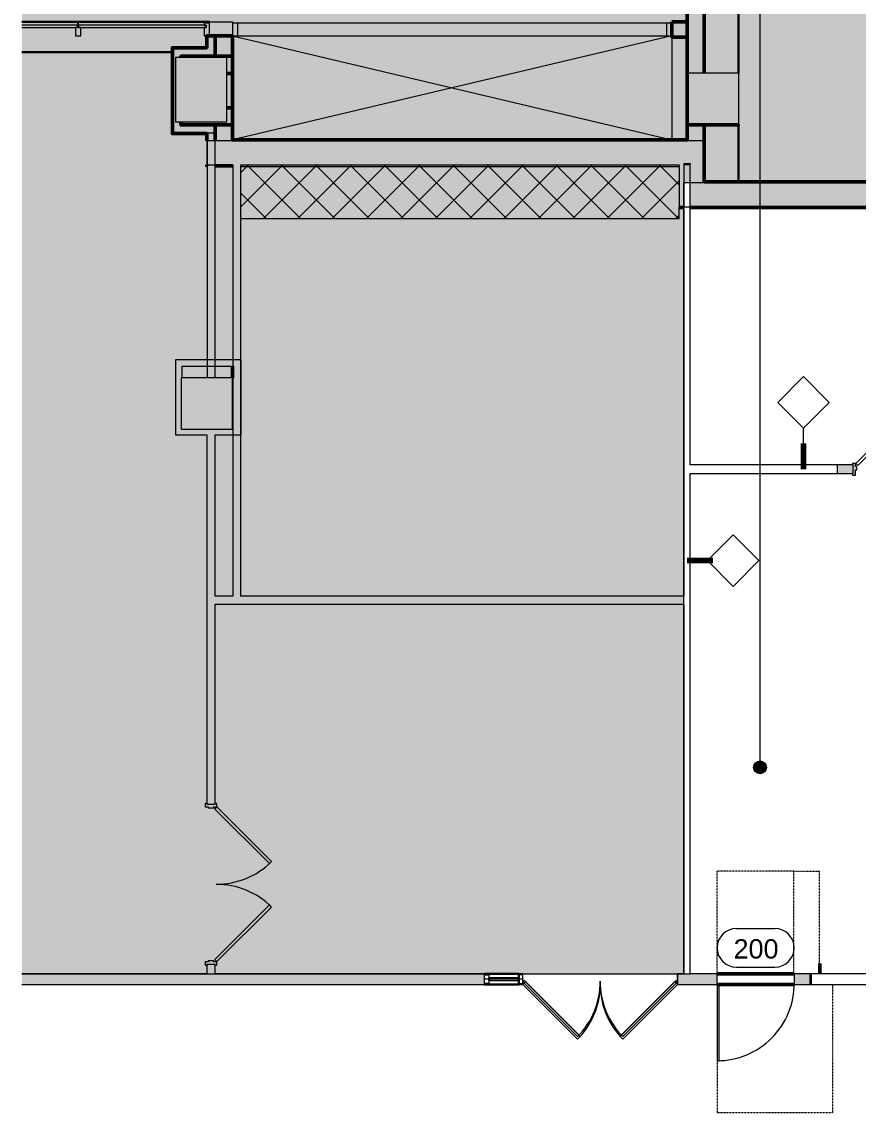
# Model space of a CAD drawing. Header units: inches. Extents: x 842 to 2283, y -57 to 1824.
# Drawn here: x 842 to 1232, y 973 to 1485 of the extents above; entities that cross this region are included whole.
import ezdxf

# ---------------------------------------------------------------- set-up
doc = ezdxf.new("R2010")
doc.units = ezdxf.units.IN
doc.header["$MEASUREMENT"] = 0
doc.linetypes.add('Dash 1_32_', pattern=[0.0625, 0.03125, -0.03125])
for name, color, linetype, lineweight in [('A-AREA-IDEN', 2, 'Continuous', 9), ('A-DETL-GENF', 92, 'Continuous', 9), ('A-DETL-THIN', 151, 'Continuous', 9), ('A-DOOR', 31, 'Continuous', 13), ('A-DOOR-IDEN', 31, 'Continuous', 9), ('A-GENM', 13, 'Dash 1_32_', 9), ('A-GLAZ', 151, 'Continuous', 13), ('A-WALL', 113, 'Continuous', 9), ('A-WALL-IDEN', 211, 'Continuous', 9), ('A-WALL-PATT', 111, 'Continuous', 13), ('I-WALL', 2, 'Continuous', 13), ('Orbis - Background_dwg', 8, 'Continuous', 9), ('Orbis_AR$0$A-Door-Exst', 7, 'Continuous', 9), ('Orbis_AR$0$A-GLAZ', 7, 'Continuous', 9), ('Orbis_AR$0$A-Wall-Blow', 7, 'Continuous', 9), ('Orbis_AR$0$A-Wall-Exst', 7, 'Continuous', 9), ('Orbis_AR$0$TI_Grid_E957150$0$S-P1-COLS-CONC', 50, 'Continuous', 50), ('Orbis_AR$0$TI_Grid_E957150$0$S-P4-COLS-CONC', 50, 'Continuous', 50), ('Orbis_BB$0$A-Glaz-Assm', 10, 'Continuous', 20), ('Orbis_BB$0$A-Glaz-Assm-Glaz', 10, 'Continuous', 20), ('Orbis_BB$0$A-Wall-Exst', 7, 'Continuous', 9), ('Orbis_BB$0$TI_ARCH-02_E957150$0$A-Glaz-Assm', 10, 'Continuous', 20), ('Orbis_BB$0$TI_ARCH-02_E957150$0$A-Glaz-Assm-Blow', 250, 'Continuous', 13), ('Orbis_BB$0$TI_ARCH-02_E957150$0$A-Wall-Blow', 130, 'Continuous', 30), ('Orbis_BB$0$TI_ARCH-02_E957150$0$A-Wall-Open', 250, 'Continuous', 13), ('Orbis_BB$0$TI_Grid_E957150$0$S-02-COLS-CONC', 50, 'Continuous', 50), ('Orbis_BB$0$TI_Grid_E957150$0$S-02-COLS-CONC-PATT', 10, 'Continuous', 20), ('Orbis_BB$0$TI_Grid_E957150$0$S-04-COLS-CONC', 50, 'Continuous', 50), ('Orbis_BB$0$TI_Grid_E957150$0$S-05-COLS-CONC', 50, 'Continuous', 50), ('Orbis_BB$0$TI_Grid_E957150$0$S-06-COLS-CONC', 50, 'Continuous', 50), ('Orbis_BB$0$TI_Grid_E957150$0$S-07-COLS-CONC', 50, 'Continuous', 50), ('Orbis_BB$0$TI_Grid_E957150$0$S-08-COLS-CONC', 50, 'Continuous', 50), ('Orbis_BB$0$TI_Grid_E957150$0$S-09-COLS-CONC', 50, 'Continuous', 50), ('Orbis_BB$0$TI_Grid_E957150$0$S-11-COLS-CONC', 50, 'Continuous', 50), ('Orbis_BB$0$TI_Grid_E957150$0$S-12-COLS-CONC', 50, 'Continuous', 50), ('Orbis_BB$0$TI_Grid_E957150$0$S-12-COLS-CONC-PATT', 10, 'Continuous', 20), ('Orbis_BB$0$TI_Grid_E957150$0$S-P1-COLS-CONC', 50, 'Continuous', 50), ('Orbis_BB$0$TI_Grid_E957150$0$S-P1-COLS-CONC-PATT', 10, 'Continuous', 20), ('Orbis_BB$0$TI_Grid_E957150$0$S-P4-COLS-CONC', 50, 'Continuous', 50), ('Q-CASE', 31, 'Continuous', 13), ('S-COLS', 52, 'Continuous', 13)]:
    doc.layers.add(name, color=color, linetype=linetype, lineweight=lineweight)
doc.styles.add('Swis721 Lt BT', font='swissl.ttf', dxfattribs={"height": 9})
pattern_1 = [(45, (-991.513, -1418.357), (-8.01223, 8.01223), []), (135, (-991.513, -1418.357), (-8.01223, -8.01223), [])]

# ---------------------------------------------------------------- blocks, each defined once
blk = doc.blocks.new('Concrete-Rectangular-Column - 24 x 24-6914337-Level XX  CONSTRUCTION')
at = {"layer": 'S-COLS', "lineweight": 9}
blk.add_hatch(color=7, dxfattribs=at).paths.add_polyline_path([(-12, -12), (12, -12), (12, 12), (-12, 12)], flags=0)
at = {"layer": 'S-COLS', "color": 8, "lineweight": 20}
for p, q in [((12, 12), (-12, 12)), ((-12, 12), (-12, -12)), ((12, -12), (12, 12)), ((-12, -12), (12, -12))]:
    blk.add_line(p, q, dxfattribs=at)
blk = doc.blocks.new('Concrete-Rectangular-Column - 24 x 30-6914152-Level XX  CONSTRUCTION')
at = {"layer": 'S-COLS', "lineweight": 9}
blk.add_hatch(color=7, dxfattribs=at).paths.add_polyline_path([(12, -15), (12, 15), (-12, 15), (-12, -15)], flags=0)
at = {"layer": 'S-COLS', "color": 8, "lineweight": 20}
for p, q in [((12, 15), (-12, 15)), ((-12, 15), (-12, -15)), ((12, -15), (12, 15)), ((-12, -15), (12, -15))]:
    blk.add_line(p, q, dxfattribs=at)
blk = doc.blocks.new('Door - Single - Solid Door-7323271-Level XX  CONSTRUCTION')
at = {"layer": 'A-DOOR'}
h = blk.add_hatch(color=250, dxfattribs=at)
h.paths.add_polyline_path([(23.62, -2.66), (23.62, -1.91), (23.24, -1.91), (23.24, 2.09), (23.62, 2.09), (23.62, 2.84), (22.12, 2.84), (22.12, 1.34), (21.62, 1.34), (21.62, -0.16), (22.12, -0.16), (22.12, -2.66), (23.24, -2.66)], flags=0)
h.paths.add_polyline_path([(-14.13, -2.66), (-14.13, -0.16), (-13.63, -0.16), (-13.63, 1.34), (-14.13, 1.34), (-14.13, 2.84), (-15.63, 2.84), (-15.63, 2.09), (-15.26, 2.09), (-15.26, -1.91), (-15.63, -1.91), (-15.63, -2.66), (-15.26, -2.66)], flags=0)
at = {"layer": 'A-DOOR', "color": 8, "lineweight": 20}
for p, q in [((-14.01, 2.84), (11.45, 28.29)), ((12.42, 27.32), (-13.03, 1.87)), ((11.45, 28.29), (12.42, 27.32)), ((-15.63, 2.84), (-15.63, 2.09)), ((-14.13, 2.84), (-15.63, 2.84)), ((-14.13, 1.34), (-14.13, 2.84)), ((-13.63, 1.34), (-14.13, 1.34)), ((-13.03, 1.87), (-14.01, 2.84)), ((-13.63, -0.16), (-13.63, 1.34)), ((22.12, 1.34), (21.62, 1.34)), ((21.62, 1.34), (21.62, -0.16)), ((23.62, 2.84), (22.12, 2.84)), ((22.12, 2.84), (22.12, 1.34)), ((23.62, 2.09), (23.62, 2.84)), ((-15.63, -1.91), (-15.63, -2.66)), ((-15.63, -2.66), (-14.13, -2.66)), ((-14.13, -2.66), (-14.13, -0.16)), ((-14.13, -0.16), (-13.63, -0.16)), ((21.62, -0.16), (22.12, -0.16)), ((22.12, -0.16), (22.12, -2.66)), ((22.12, -2.66), (23.62, -2.66)), ((23.62, -2.66), (23.62, -1.91))]:
    blk.add_line(p, q, dxfattribs=at)
at = {"layer": 'A-DOOR', "lineweight": 9}
blk.add_arc((-14.01, 2.84), 36, 359.5, 45, dxfattribs=at)
blk = doc.blocks.new('Door - Glass Single - Full Rail - Long Handle-7198363-Level XX  CONSTRUCTION')
at = {"layer": 'A-DOOR', "lineweight": 20}
for p, q in [((17, 38), (17, 2)), ((18, 38), (17, 38)), ((18, 2.5), (18, 38)), ((17, 2), (18, 2))]:
    blk.add_line(p, q, dxfattribs=at)
at = {"layer": 'A-DOOR', "lineweight": 9}
blk.add_arc((18, 2), 36, 90, 180.5, dxfattribs=at)
at = {"layer": 'A-GENM'}
for p, q in [((-35.81, 62.31), (18, 62.31)), ((-35.81, 2.5), (-35.81, 62.31)), ((18, 2.5), (18, 62.31)), ((17.97, 2.5), (18, 2.5)), ((-29.81, -2.5), (-29.81, -50.31)), ((-17.81, -2.5), (-17.81, -50.31)), ((17.97, -2.5), (18, -2.5)), ((18, -2.5), (18, -50.31)), ((-17.81, -50.31), (-29.81, -50.31)), ((-17.81, -50.31), (18, -50.31))]:
    blk.add_line(p, q, dxfattribs=at)
blk = doc.blocks.new('Door - Double - Solid-7323304-Level XX  CONSTRUCTION')
at = {"layer": 'A-DOOR'}
h = blk.add_hatch(color=250, dxfattribs=at)
h.paths.add_polyline_path([(35.68, 2.84), (34.18, 2.84), (34.18, 1.34), (33.68, 1.34), (33.68, -1.16), (34.18, -1.16), (34.18, -2.66), (35.68, -2.66), (35.68, -1.91), (35.31, -1.91), (35.31, 2.09), (35.68, 2.09)], flags=0)
h.paths.add_polyline_path([(-37.69, 1.01), (-37.69, 1.34), (-38.19, 1.34), (-38.19, 2.84), (-39.69, 2.84), (-39.69, 2.09), (-39.32, 2.09), (-39.32, -1.91), (-39.69, -1.91), (-39.69, -2.66), (-38.19, -2.66), (-38.19, -1.16), (-37.69, -1.16)], flags=0)
at = {"layer": 'A-DOOR', "color": 8, "lineweight": 20}
for p, q in [((-38.06, 2.84), (-12.61, 28.29)), ((-11.64, 27.32), (-37.09, 1.87)), ((-12.61, 28.29), (-11.64, 27.32)), ((8.6, 28.29), (7.63, 27.32)), ((7.63, 27.32), (33.08, 1.87)), ((34.05, 2.84), (8.6, 28.29)), ((-39.69, 2.84), (-39.69, 2.09)), ((-38.19, 2.84), (-39.69, 2.84)), ((-38.19, 1.34), (-38.19, 2.84)), ((-37.69, 1.34), (-38.19, 1.34)), ((-37.09, 1.87), (-38.06, 2.84)), ((-37.69, -1.16), (-37.69, 1.34)), ((33.08, 1.87), (34.05, 2.84)), ((34.18, 1.34), (33.68, 1.34)), ((33.68, 1.34), (33.68, -1.16)), ((35.68, 2.84), (34.18, 2.84)), ((34.18, 2.84), (34.18, 1.34)), ((35.68, 2.09), (35.68, 2.84)), ((-39.69, -1.91), (-39.69, -2.66)), ((-39.69, -2.66), (-38.19, -2.66)), ((-38.19, -2.66), (-38.19, -1.16)), ((-38.19, -1.16), (-37.69, -1.16)), ((33.68, -1.16), (34.18, -1.16)), ((34.18, -1.16), (34.18, -2.66)), ((34.18, -2.66), (35.68, -2.66)), ((35.68, -2.66), (35.68, -1.91))]:
    blk.add_line(p, q, dxfattribs=at)
at = {"layer": 'A-DOOR', "lineweight": 9}
for centre, start, end in [((-38.06, 2.84), 359.5, 45), ((34.05, 2.84), 135, 180.5)]:
    blk.add_arc(centre, 36, start, end, dxfattribs=at)
blk = doc.blocks.new('Frameless opening with glazing - 18_ x 96_-6922985-Level XX  CONSTRUCTION')
at = {"layer": 'A-GLAZ', "color": 8, "lineweight": 20}
blk.add_line((-10.5, 0.125), (7.5, 0.125), dxfattribs=at)
blk = doc.blocks.new('Door - Glass Double - Patch - Long Pull-7323234-Level XX  CONSTRUCTION')
at = {"layer": 'A-DOOR', "color": 8, "lineweight": 20}
for p, q in [((-36, 1.26), (-10.54, 26.72)), ((-9.84, 26.01), (-35.29, 0.56)), ((-10.54, 26.72), (-9.84, 26.01)), ((10.54, 26.72), (9.84, 26.01)), ((9.84, 26.01), (35.29, 0.56)), ((36, 1.26), (10.54, 26.72)), ((-35.29, 0.56), (-36, 1.26)), ((35.29, 0.56), (36, 1.26))]:
    blk.add_line(p, q, dxfattribs=at)
at = {"layer": 'A-DOOR', "lineweight": 9}
for centre, start, end in [((-36, 1.26), 359.5, 45), ((36, 1.26), 135, 180.5)]:
    blk.add_arc(centre, 36, start, end, dxfattribs=at)
blk = doc.blocks.new('C-Counter Top - ADJ HEIGHT-7316232-Level XX  CONSTRUCTION')
at = {"layer": 'Q-CASE', "lineweight": 9}
h = blk.add_hatch(dxfattribs=at)
h.set_pattern_fill('FP2_6', color=256, style=0, pattern_type=2)
h.set_pattern_definition(pattern_1)
h.paths.add_polyline_path([(126.89, -0.75), (157.23, -0.75), (157.23, 0), (-47.26, 0), (-47.26, -0.75), (19.85, -0.75)], flags=0)
h = blk.add_hatch(dxfattribs=at)
h.set_pattern_fill('FP2_6', color=256, style=0, pattern_type=2)
h.set_pattern_definition(pattern_1)
h.paths.add_polyline_path([(-47.26, -25), (157.23, -25), (157.23, -0.75), (-47.26, -0.75), (-47.26, -3.48)], flags=0)
for p, q in [((-47.26, -0.75), (157.23, -0.75)), ((157.23, -25), (157.23, -19.51)), ((-47.26, -25), (157.23, -25))]:
    blk.add_line(p, q, dxfattribs=at)
blk = doc.blocks.new('Orbis - Background_dwg__U8-7347688-Level XX  CONSTRUCTION')
at = {"layer": 'Orbis_BB$0$TI_ARCH-02_E957150$0$A-Glaz-Assm', "flags": 128}
for points in [[(0, -3), (2.5, -3), (2.5, 3), (0, 3)], [(202.5, -3), (205, -3), (205, 3), (202.5, 3)]]:
    blk.add_lwpolyline(points, close=True, dxfattribs=at)
at = {"layer": 'Orbis_BB$0$TI_ARCH-02_E957150$0$A-Glaz-Assm-Blow'}
for p, q in [((202.5, 3), (2.5, 3)), ((2.5, -3), (202.5, -3))]:
    blk.add_line(p, q, dxfattribs=at)
blk = doc.blocks.new('Orbis - Background_dwg__U56-7347736-Level XX  CONSTRUCTION')
at = {"layer": 'Orbis_BB$0$TI_Grid_E957150$0$S-12-COLS-CONC-PATT', "lineweight": 50}
blk.add_hatch(color=50, dxfattribs=at).paths.add_polyline_path([(11648.66, 2264.69), (11648.66, 2274.91), (11624.66, 2274.91), (11624.66, 2274.31), (11646.05, 2274.31), (11646.05, 2265.29)], flags=0)
at = {"layer": 'Orbis_BB$0$TI_Grid_E957150$0$S-12-COLS-CONC', "flags": 128}
for points in [[(11648.66, 2274.91), (11624.66, 2274.91), (11624.66, 2274.31)], [(11646.05, 2250.91), (11648.66, 2250.91), (11648.66, 2274.91)]]:
    blk.add_lwpolyline(points, dxfattribs=at)
blk = doc.blocks.new('Orbis - Background_dwg_Orbis_BB-7347761-Level XX  CONSTRUCTION')
at = {"layer": 'Orbis_BB$0$A-Wall-Exst'}
h = blk.add_hatch(color=256, dxfattribs=at)
h.paths.add_polyline_path([(12240.66, 2108.54), (12344.66, 2108.54), (12344.66, 2108.91), (12240.66, 2108.91), (12240.66, 2208.41), (12344.66, 2208.41), (12344.66, 2208.79), (12240.04, 2208.79), (12240.04, 2108.54), (12240.29, 2108.54)], flags=0)
h.paths.add_polyline_path([(12029.66, 2215.66), (12224.79, 2215.66), (12224.79, 2216.04), (12344.66, 2216.04), (12344.66, 2216.41), (12008.66, 2216.41), (12008.66, 2215.66), (12024.66, 2215.66)], flags=0)
h.paths.add_polyline_path([(12384.54, 2215.91), (12687.66, 2215.91), (12687.66, 2216.41), (12368.66, 2216.41), (12368.66, 2215.91), (12380.79, 2215.91)], flags=0)
h.paths.add_polyline_path([(11888.82, 2216.04), (11984.66, 2216.04), (11984.66, 2216.41), (11868.66, 2216.41), (11868.66, 2243.04), (11860.83, 2243.04), (11860.83, 2267.04), (11868.66, 2267.04), (11868.66, 2506.91), (11860.66, 2506.91), (11860.66, 2290.92), (11858.66, 2290.92), (11858.66, 2518.92), (11853.66, 2518.92), (11853.66, 2283.92), (11860.66, 2283.92), (11860.66, 2235.92), (11648.66, 2235.92), (11648.66, 2242.91), (11640.66, 2242.91), (11640.66, 2235.54), (11868.29, 2235.54), (11868.29, 2216.04), (11874.1, 2216.04)], flags=0)
h.paths.add_polyline_path([(12565.45, 2522.91), (12663.66, 2522.91), (12663.66, 2530.91), (12380.66, 2530.91), (12380.66, 2522.91), (12548.66, 2522.91)], flags=0)
h.paths.add_polyline_path([(12227.13, 2522.91), (12332.66, 2522.91), (12332.66, 2530.91), (12020.66, 2530.91), (12020.66, 2522.91), (12188.66, 2522.91)], flags=0)
h = blk.add_hatch(color=256, dxfattribs=at)
h.paths.add_polyline_path([(12825.64, 1719.65), (12825.73, 1719.67), (12823.48, 1735.4), (12825.43, 1721.14)], flags=0)
h.paths.add_polyline_path([(12822.75, 1740.71), (12822.78, 1740.71), (12822.75, 1740.75)], flags=0)
h.paths.add_polyline_path([(12801.21, 1897.99), (12801.3, 1898), (12797.38, 1925.91), (12800.49, 1903.21)], flags=0)
h.paths.add_polyline_path([(12787.64, 2077.81), (12787.68, 2077.81), (12768.69, 2216.41), (12711.66, 2216.41), (12711.66, 2215.91), (12768.73, 2215.91), (12787.64, 2077.81)], flags=0)
h.paths.add_polyline_path([(12228.66, 2096.91), (12372.66, 2096.91), (12372.66, 2097.29), (12228.66, 2097.29)], flags=0)
h.paths.add_polyline_path([(12368.66, 2102.54), (12372.66, 2102.54), (12372.66, 2128.91), (12368.66, 2128.91), (12368.66, 2127.21), (12371.6, 2127.21), (12371.6, 2103.21), (12368.66, 2103.21)], flags=0)
h.paths.add_polyline_path([(12352.66, 2130.91), (12352.79, 2130.91), (12352.79, 2191.85), (12352.66, 2191.85), (12352.66, 2169.47)], flags=0)
h.paths.add_polyline_path([(12356.66, 2130.91), (12356.66, 2188.41), (12356.54, 2188.41), (12356.54, 2130.91)], flags=0)
h.paths.add_polyline_path([(12384.54, 2188.41), (12384.66, 2188.41), (12384.66, 2204.41), (12659.66, 2204.41), (12659.66, 2189.41), (12715.66, 2189.41), (12715.66, 2204.66), (12715.54, 2204.66), (12715.49, 2189.54), (12659.79, 2189.54), (12659.79, 2204.66), (12384.54, 2204.66), (12384.54, 2188.41), (12380.79, 2188.41)], flags=0)
h.paths.add_polyline_path([(12001.66, 2189.41), (12024.66, 2189.41), (12024.66, 2189.54), (12020.79, 2189.54), (12020.79, 2189.41), (12001.66, 2189.41)], flags=0)
h.paths.add_polyline_path([(11984.66, 2189.41), (11997.66, 2189.41), (11997.66, 2189.54), (11968.79, 2189.54), (11968.79, 2204.79), (11862.17, 2204.79), (11862.17, 2204.41), (11968.66, 2204.41), (11968.66, 2189.41), (11973.4, 2189.41)], flags=0)
h.paths.add_polyline_path([(12372.83, 2192.16), (12380.79, 2192.16), (12380.79, 2204.66), (12380.66, 2204.66), (12380.66, 2192.41), (12368.66, 2192.41), (12368.66, 2192.16)], flags=0)
h.paths.add_polyline_path([(12663.54, 2193.29), (12687.66, 2193.29), (12687.66, 2193.41), (12663.66, 2193.41), (12663.66, 2204.66), (12663.54, 2204.66), (12663.54, 2193.29)], flags=0)
h.paths.add_polyline_path([(12711.66, 2193.29), (12711.79, 2193.29), (12711.79, 2204.66), (12711.66, 2204.66), (12711.66, 2193.41)], flags=0)
h.paths.add_polyline_path([(11974.14, 2193.29), (11984.66, 2193.29), (11984.66, 2193.41), (11972.66, 2193.41), (11972.66, 2204.79), (11972.54, 2204.79), (11972.54, 2193.29), (11973.4, 2193.29)], flags=0)
h.paths.add_polyline_path([(11859.17, 2204.41), (11859.17, 2204.79), (11857.04, 2204.79), (11857.04, 2204.41)], flags=0)
h.paths.add_polyline_path([(11645.35, 2223.92), (11648.79, 2223.92), (11648.79, 2224.29), (11640.58, 2224.29), (11640.58, 2223.92), (11640.66, 2223.92)], flags=0)
h.paths.add_polyline_path([(11636.66, 2223.92), (11636.83, 2223.92), (11636.83, 2224.29), (11636.66, 2224.29)], flags=0)
h.paths.add_polyline_path([(11636.83, 2235.54), (11636.84, 2239.09), (11640.58, 2239.09), (11640.58, 2235.54), (11640.66, 2235.54), (11640.66, 2242.91), (11624.66, 2242.91), (11624.66, 2244.31), (11622.05, 2244.31), (11622.05, 2274.31), (11624.66, 2274.31), (11624.66, 2274.91), (11640.66, 2274.91), (11640.66, 2284.42), (11636.66, 2284.42), (11636.66, 2278.91), (11620.66, 2278.91), (11620.66, 2238.91), (11636.66, 2238.91), (11636.66, 2235.54)], flags=0)
blk.add_hatch(color=256, dxfattribs=at).paths.add_polyline_path([(11640.66, 2274.91), (11648.66, 2274.91), (11648.66, 2284.42), (11640.66, 2284.42), (11640.66, 2278.91)], flags=0)
at = {"layer": 'Orbis_BB$0$TI_Grid_E957150$0$S-02-COLS-CONC-PATT', "lineweight": 9}
blk.add_hatch(color=7, dxfattribs=at).paths.add_polyline_path([(11636.66, 2242.91), (11648.66, 2242.91), (11648.66, 2264.69), (11646.05, 2265.29), (11646.05, 2244.31), (11624.66, 2244.31), (11624.66, 2242.91), (11628.72, 2242.91)], flags=0)
at = {"layer": 'Orbis_BB$0$TI_Grid_E957150$0$S-P1-COLS-CONC-PATT', "lineweight": 9}
blk.add_hatch(color=7, dxfattribs=at).paths.add_polyline_path([(11874.25, 2242.91), (11884.66, 2242.91), (11884.66, 2243.04), (11868.66, 2243.04), (11868.66, 2242.91)], flags=0)
h = blk.add_hatch(color=7, dxfattribs=at)
h.paths.add_polyline_path([(11641.65, 2125.09), (11648.66, 2125.09), (11648.66, 2130.41), (11640.58, 2130.41), (11640.58, 2125.09)], flags=0)
h.paths.add_polyline_path([(11625.16, 2125.09), (11636.83, 2125.09), (11636.83, 2130.41), (11625.16, 2130.41)], flags=0)
at = {"layer": 'Orbis_BB$0$A-Glaz-Assm', "flags": 128}
for points in [[(11575.41, 2284.42), (11577.91, 2284.42), (11577.91, 2288.42), (11576.91, 2288.42), (11576.91, 2290.42), (11576.41, 2290.42), (11576.41, 2288.42), (11575.41, 2288.42)], [(11637.91, 2284.42), (11637.91, 2290.42), (11635.41, 2290.42), (11635.41, 2289.42), (11636.41, 2289.42), (11636.41, 2288.42), (11635.41, 2288.42), (11635.41, 2284.42)]]:
    blk.add_lwpolyline(points, close=True, dxfattribs=at)
at = {"layer": 'Orbis_BB$0$A-Glaz-Assm-Glaz', "flags": 128}
blk.add_lwpolyline([(11550.5, 2288.42), (11576.41, 2288.42), (11576.41, 2289.42), (11550.5, 2289.42)], dxfattribs=at)
blk.add_lwpolyline([(11576.91, 2288.42), (11636.41, 2288.42), (11636.41, 2289.42), (11576.91, 2289.42)], close=True, dxfattribs=at)
at = {"layer": 'Orbis_BB$0$A-Wall-Exst', "color": 50, "lineweight": 50}
for p, q in [((11868.66, 2267.04), (11868.66, 2506.91)), ((11636.83, 2223.92), (11636.66, 2223.92)), ((11640.58, 2223.92), (11648.79, 2223.92)), ((11640.66, 2223.92), (11640.58, 2223.92)), ((11648.79, 2223.92), (11648.67, 2223.92)), ((11857.04, 2204.41), (11859.17, 2204.41)), ((11934.66, 2204.41), (11930.66, 2204.41))]:
    blk.add_line(p, q, dxfattribs=at)
at = {"layer": 'Orbis_BB$0$A-Wall-Exst', "color": 50, "lineweight": 50, "flags": 128}
for points in [[(11868.66, 2506.91), (11860.66, 2506.91), (11860.66, 2235.92), (11648.66, 2235.92), (11648.66, 2242.91), (11640.66, 2242.91), (11640.66, 2235.54)], [(11624.66, 2274.31), (11624.66, 2274.91), (11640.66, 2274.91), (11640.66, 2284.42), (11636.66, 2284.42), (11636.66, 2278.91), (11620.66, 2278.91), (11620.66, 2238.91), (11636.66, 2238.91), (11636.66, 2235.54)], [(11640.66, 2235.54), (11640.66, 2242.91), (11624.66, 2242.91), (11624.66, 2244.31)], [(11984.66, 2216.41), (11868.66, 2216.41), (11868.66, 2227.92), (11868.66, 2243.04)], [(11636.66, 2224.29), (11636.66, 2223.92), (11636.83, 2223.92)], [(11862.17, 2204.41), (11968.66, 2204.41), (11968.66, 2189.41), (11984.66, 2189.41), (11997.66, 2189.41)]]:
    blk.add_lwpolyline(points, dxfattribs=at)
for points in [[(11853.66, 2290.92), (11853.66, 2283.92), (11860.66, 2283.92), (11860.66, 2290.92)], [(11648.66, 2284.42), (11640.66, 2284.42), (11640.66, 2274.91), (11648.66, 2274.91)]]:
    blk.add_lwpolyline(points, close=True, dxfattribs=at)
at = {"layer": 'Orbis_BB$0$TI_ARCH-02_E957150$0$A-Glaz-Assm', "flags": 128}
blk.add_lwpolyline([(11637.91, 2290.42), (11637.91, 2290.92), (11648.66, 2290.92), (11648.66, 2290.42)], dxfattribs=at)
at = {"layer": 'Orbis_BB$0$TI_ARCH-02_E957150$0$A-Wall-Blow'}
for p, q in [((11884.66, 2506.91), (11884.66, 2267.04)), ((11550.5, 2290.92), (11637.91, 2290.92)), ((11550.5, 2276.92), (11620.66, 2276.92)), ((11884.66, 2243.04), (11884.66, 2216.41))]:
    blk.add_line(p, q, dxfattribs=at)
at = {"layer": 'Orbis_BB$0$TI_ARCH-02_E957150$0$A-Wall-Open'}
blk.add_line((11853.66, 2284.42), (11648.66, 2235.92), dxfattribs=at)
at = {"layer": 'Orbis_BB$0$TI_ARCH-02_E957150$0$A-Wall-Open', "flags": 128}
blk.add_lwpolyline([(11648.66, 2284.42), (11853.66, 2284.42), (11853.66, 2235.92), (11648.66, 2235.92), (11648.66, 2284.42), (11853.66, 2235.92)], dxfattribs=at)
at = {"layer": 'Orbis_BB$0$TI_Grid_E957150$0$S-02-COLS-CONC', "flags": 128}
for points in [[(11648.66, 2274.91), (11648.66, 2242.91), (11624.66, 2242.91), (11624.66, 2244.31)], [(11624.66, 2274.31), (11624.66, 2274.91), (11648.66, 2274.91)]]:
    blk.add_lwpolyline(points, dxfattribs=at)
at = {"layer": 'Orbis_BB$0$TI_Grid_E957150$0$S-04-COLS-CONC', "flags": 128}
blk.add_lwpolyline([(11624.66, 2274.31), (11624.66, 2274.91), (11648.66, 2274.91), (11648.66, 2250.91), (11646.05, 2250.91)], dxfattribs=at)
at = {"layer": 'Orbis_BB$0$TI_Grid_E957150$0$S-05-COLS-CONC', "flags": 128}
blk.add_lwpolyline([(11624.66, 2274.31), (11624.66, 2274.91), (11648.66, 2274.91), (11648.66, 2250.91), (11646.05, 2250.91)], dxfattribs=at)
at = {"layer": 'Orbis_BB$0$TI_Grid_E957150$0$S-06-COLS-CONC', "flags": 128}
blk.add_lwpolyline([(11624.66, 2274.31), (11624.66, 2274.91), (11648.66, 2274.91), (11648.66, 2250.91), (11646.05, 2250.91)], dxfattribs=at)
at = {"layer": 'Orbis_BB$0$TI_Grid_E957150$0$S-07-COLS-CONC', "flags": 128}
blk.add_lwpolyline([(11624.66, 2274.31), (11624.66, 2274.91), (11648.66, 2274.91), (11648.66, 2250.91), (11646.05, 2250.91)], dxfattribs=at)
at = {"layer": 'Orbis_BB$0$TI_Grid_E957150$0$S-08-COLS-CONC', "flags": 128}
blk.add_lwpolyline([(11624.66, 2274.31), (11624.66, 2274.91), (11648.66, 2274.91), (11648.66, 2250.91), (11646.05, 2250.91)], dxfattribs=at)
at = {"layer": 'Orbis_BB$0$TI_Grid_E957150$0$S-09-COLS-CONC', "flags": 128}
blk.add_lwpolyline([(11624.66, 2274.31), (11624.66, 2274.91), (11648.66, 2274.91), (11648.66, 2250.91), (11646.05, 2250.91)], dxfattribs=at)
at = {"layer": 'Orbis_BB$0$TI_Grid_E957150$0$S-11-COLS-CONC', "flags": 128}
for points in [[(11648.66, 2274.91), (11624.66, 2274.91), (11624.66, 2274.31)], [(11646.05, 2250.91), (11648.66, 2250.91), (11648.66, 2274.91)]]:
    blk.add_lwpolyline(points, dxfattribs=at)
at = {"layer": 'Orbis_BB$0$TI_Grid_E957150$0$S-P1-COLS-CONC'}
for p, q in [((11648.66, 2266.91), (11646.05, 2266.91)), ((11648.66, 2130.41), (11648.66, 2125.09))]:
    blk.add_line(p, q, dxfattribs=at)
at = {"layer": 'Orbis_BB$0$TI_Grid_E957150$0$S-P1-COLS-CONC', "flags": 128}
for points in [[(11624.66, 2244.31), (11624.66, 2242.91), (11648.66, 2242.91), (11648.66, 2266.91)], [(11860.83, 2266.91), (11860.66, 2266.91), (11860.66, 2242.91), (11884.66, 2242.91), (11884.66, 2243.04)]]:
    blk.add_lwpolyline(points, dxfattribs=at)
at = {"layer": 'Orbis_BB$0$TI_Grid_E957150$0$S-P4-COLS-CONC'}
for p, q in [((11884.66, 2243.04), (11884.66, 2242.91)), ((11648.66, 2125.09), (11648.66, 2130.41))]:
    blk.add_line(p, q, dxfattribs=at)
at = {"layer": 'Orbis_BB$0$TI_Grid_E957150$0$S-P4-COLS-CONC', "flags": 128}
for points in [[(11646.05, 2266.91), (11648.66, 2266.91), (11648.66, 2242.91)], [(11884.66, 2242.91), (11860.66, 2242.91), (11860.66, 2266.91), (11860.83, 2266.91)], [(11648.66, 2242.91), (11624.66, 2242.91), (11624.66, 2244.31)]]:
    blk.add_lwpolyline(points, dxfattribs=at)
for name, p in [('Orbis - Background_dwg__U8-7347688-Level XX  CONSTRUCTION', (11648.66, 2287.42)), ('Orbis - Background_dwg__U56-7347736-Level XX  CONSTRUCTION', (0, 0))]:
    blk.add_blockref(name, p)
blk = doc.blocks.new('Orbis - Background_dwg-7329766-Level XX  CONSTRUCTION')
at = {"layer": 'Orbis_AR$0$A-Door-Exst', "color": 250, "lineweight": 13, "flags": 128}
for points in [[(1075.88, 1041.22), (1073.88, 1041.22), (1073.88, 1036.22), (1075.88, 1036.22)], [(1075.88, 1036.22), (1077.12, 1037.46), (1102.58, 1012.01), (1101.34, 1010.77)], [(1147.88, 1036.22), (1146.65, 1037.46), (1121.19, 1012.01), (1122.43, 1010.77)]]:
    blk.add_lwpolyline(points, close=True, dxfattribs=at)
at = {"layer": 'Orbis_AR$0$A-Door-Exst', "color": 250, "lineweight": 13}
for centre, start, end in [((1075.88, 1036.22), 315, 360), ((1147.88, 1036.22), 180, 225)]:
    blk.add_arc(centre, 36, start, end, dxfattribs=at)
at = {"layer": 'Orbis_AR$0$A-GLAZ'}
for p, q in [((1147.88, 1036.72), (1147.88, 1040.72)), ((1059.88, 1036.72), (1057.88, 1036.72)), ((1060.38, 1039.47), (1060.38, 1037.97)), ((1073.38, 1038.72), (1060.38, 1038.72)), ((1073.38, 1039.47), (1073.38, 1037.97))]:
    blk.add_line(p, q, dxfattribs=at)
at = {"layer": 'Orbis_AR$0$A-GLAZ', "flags": 128}
blk.add_lwpolyline([(1057.88, 1040.72), (1059.88, 1040.72), (1059.88, 1036.72)], dxfattribs=at)
for points in [[(1073.88, 1036.72), (1075.88, 1036.72), (1075.88, 1040.72), (1073.88, 1040.72)], [(1073.88, 1039.47), (1073.88, 1037.97), (1059.88, 1037.97), (1059.88, 1039.47)]]:
    blk.add_lwpolyline(points, close=True, dxfattribs=at)
at = {"layer": 'Orbis_AR$0$A-Wall-Blow', "color": 130, "lineweight": 30, "flags": 128}
blk.add_lwpolyline([(1057.88, 1036.22), (1073.88, 1036.22), (1073.88, 1041.22), (1057.88, 1041.22)], dxfattribs=at)
at = {"layer": 'Orbis_AR$0$A-Wall-Exst', "color": 50, "lineweight": 50}
for p, q in [((928.54, 1417.98), (928.37, 1417.98)), ((932.37, 1417.98), (932.29, 1417.98)), ((940.5, 1417.98), (940.38, 1417.98)), ((1226.37, 1398.47), (1222.37, 1398.47)), ((1214.37, 1041.22), (1214.37, 1046.1)), ((1166.38, 1041.22), (1202.38, 1041.22)), ((1202.38, 1036.22), (1166.38, 1036.22))]:
    blk.add_line(p, q, dxfattribs=at)
at = {"layer": 'Orbis_AR$0$TI_Grid_E957150$0$S-P1-COLS-CONC'}
blk.add_line((940.37, 1324.47), (940.37, 1319.16), dxfattribs=at)
at = {"layer": 'Orbis_AR$0$TI_Grid_E957150$0$S-P4-COLS-CONC'}
blk.add_line((940.37, 1319.16), (940.37, 1324.47), dxfattribs=at)
blk.add_blockref('Orbis - Background_dwg_Orbis_BB-7347761-Level XX  CONSTRUCTION', (-10708.29, -805.94))
blk = doc.blocks.new('Door Tag - Door Tag-41184-Level XX  CONSTRUCTION')
at = {"layer": 'A-DOOR-IDEN'}
for p, q in [((-0.09375, 0.09375), (0.09375, 0.09375)), ((-0.09375, -0.09375), (0.09375, -0.09375))]:
    blk.add_line(p, q, dxfattribs=at)
for centre, start, end in [((-0.09375, 0), 90, 270), ((0.09375, 0), 270, 90)]:
    blk.add_arc(centre, 0.09375, start, end, dxfattribs=at)
blk = doc.blocks.new('Wall Tag - 1_4_-62626-Level XX  CONSTRUCTION')
at = {"layer": 'A-WALL-IDEN'}
for p, q in [((-0.125, 0), (0, 0.125)), ((0, 0.125), (0.125, 0)), ((-0.125, 0), (0, -0.125)), ((0, -0.125), (0.125, 0))]:
    blk.add_line(p, q, dxfattribs=at)

msp = doc.modelspace()

# ---------------------------------------------------------------- hatches: boundary and pattern name
at = {"layer": 'A-AREA-IDEN'}
h = msp.add_hatch(color=256, dxfattribs=at)
edge = h.paths.add_edge_path(flags=0)
edge.add_arc((1186.44, 1137.5), 3, 0, 360)
at = {"layer": 'A-DETL-GENF'}
h = msp.add_hatch(color=9, dxfattribs=at)
h.paths.add_polyline_path([(1688, -9.77), (2180.09, -9.77), (2180.09, 282.04), (2178.37, 282.04), (2178.37, 269.98), (2160.37, 269.98), (2160.37, 281.98), (2145.5, 281.98), (2145.5, 222.1), (2148.37, 222.1), (2148.37, 48.98), (1645.98, 48.98), (1645.98, 56.98), (1645.87, 56.98), (1645.87, 67.98), (1645.98, 67.98), (1645.98, 68.19), (1645.71, 68.23), (1643.24, 68.89), (1642.84, 69.08), (1642.63, 69.12), (1642.36, 69.3), (1640.87, 69.99), (1639.47, 70.98), (1636.37, 70.98), (1636.37, 74.07), (1635.38, 75.48), (1634.68, 76.98), (1634.51, 77.24), (1634.47, 77.43), (1634.27, 77.85), (1633.6, 80.38), (1633.38, 83.07), (1633.6, 85.59), (1634.27, 88.11), (1635.38, 90.48), (1636.37, 91.9), (1636.37, 94.98), (1639.44, 94.98), (1640.87, 95.97), (1643.24, 97.08), (1645.98, 97.86), (1645.98, 97.98), (1645.87, 97.98), (1645.87, 207.29), (1645.98, 207.29), (1645.98, 208.97), (1636.37, 208.97), (1636.37, 239.19), (1645.87, 239.19), (1645.87, 593.98), (1179.62, 593.98), (1179.62, 528.98), (842.21, 528.98), (842.21, -9.77), (1603.42, -9.77)], flags=0)
h.paths.add_polyline_path([(1439.37, 58.98), (1435.75, 59.1), (1357.37, 59.1), (1357.37, 54.98), (1402.37, 54.98), (1402.37, 58.98), (1435.75, 58.98)], flags=0)
h.paths.add_polyline_path([(1350.37, 47.98), (1350.37, 122.98), (1361, 122.98), (1361, 62.73), (1439.37, 62.73), (1439.37, 51.98), (1409.37, 51.98), (1409.37, 47.98), (1357.37, 47.98)], flags=0)
h.paths.add_polyline_path([(928.37, 67.98), (928.24, 68), (925.84, 68.21), (923.32, 68.89), (922.97, 69.05), (922.63, 69.12), (922.17, 69.42), (920.95, 69.99), (919.55, 70.98), (916.37, 70.98), (916.37, 74.18), (915.46, 75.48), (914.94, 76.59), (914.49, 77.34), (914.35, 77.85), (913.68, 80.38), (913.45, 82.58), (913.39, 83.07), (913.51, 83.68), (913.68, 85.59), (914.51, 88.72), (914.92, 89.32), (915.46, 90.48), (916.37, 91.79), (916.37, 94.98), (919.52, 94.98), (920.95, 95.97), (922.25, 96.58), (922.63, 96.83), (922.91, 96.89), (923.32, 97.08), (925.84, 97.76), (928.54, 97.98), (931.05, 97.76), (933.58, 97.08), (935.95, 95.97), (937.37, 94.98), (940.37, 94.98), (940.37, 92.01), (941.44, 90.48), (942.54, 88.11), (943.22, 85.59), (943.45, 82.98), (943.22, 80.38), (942.54, 77.85), (941.44, 75.48), (940.37, 73.96), (940.37, 70.98), (937.35, 70.98), (935.95, 69.99), (933.58, 68.89), (931.05, 68.21), (928.41, 67.98)], flags=0)
h.paths.add_polyline_path([(1288.37, 67.98), (1288.3, 67.99), (1285.77, 68.21), (1283.24, 68.89), (1282.84, 69.08), (1282.63, 69.12), (1282.36, 69.3), (1280.87, 69.99), (1279.47, 70.98), (1276.37, 70.98), (1276.37, 74.07), (1275.38, 75.48), (1274.68, 76.98), (1274.51, 77.24), (1274.47, 77.43), (1274.27, 77.85), (1273.6, 80.38), (1273.38, 83.07), (1273.6, 85.59), (1274.27, 88.11), (1275.38, 90.48), (1276.37, 91.9), (1276.37, 94.98), (1279.44, 94.98), (1280.87, 95.97), (1283.24, 97.08), (1285.77, 97.76), (1288.46, 97.98), (1290.97, 97.76), (1293.5, 97.08), (1295.87, 95.97), (1297.3, 94.98), (1300.37, 94.98), (1300.37, 91.9), (1301.36, 90.48), (1302.47, 88.11), (1303.14, 85.59), (1303.37, 82.97), (1303.14, 80.38), (1302.47, 77.85), (1302.27, 77.43), (1302.23, 77.24), (1302.06, 76.98), (1301.36, 75.48), (1300.37, 74.07), (1300.37, 70.98), (1297.27, 70.98), (1295.87, 69.99), (1294.38, 69.3), (1294.11, 69.12), (1293.9, 69.08), (1293.5, 68.89), (1290.97, 68.21), (1288.41, 67.98)], flags=0)
h.paths.add_polyline_path([(916.37, 208.97), (916.37, 209.19), (916.15, 209.19), (916.15, 239.19), (940.15, 239.19), (940.15, 238.97), (940.37, 238.97), (940.37, 208.97), (940.15, 208.97)], flags=0)
h.paths.add_polyline_path([(1288.06, 208.97), (1276.37, 208.97), (1276.37, 239.19), (1300.37, 239.19), (1300.37, 208.97)], flags=0)
h.paths.add_polyline_path([(889.71, 593.97), (935.62, 593.98), (935.62, 598.98), (937.62, 598.98), (937.62, 740.22), (867.12, 740.22), (867.12, 647.48), (844.25, 647.48), (844.25, 623.98), (893.25, 623.98), (893.25, 598.98), (895.62, 598.98), (895.62, 593.98), (888.25, 593.98), (888.25, 612.48), (844.25, 612.48), (844.25, 593.98), (888.25, 593.97)], flags=0)
h.paths.add_polyline_path([(1247.87, 596.98), (1247.87, 605.72), (1209.87, 605.72), (1209.87, 596.98)], flags=0)
h.paths.add_polyline_path([(1010.87, 596.98), (1010.87, 605.72), (972.87, 605.72), (972.87, 596.98)], flags=0)
h.paths.add_polyline_path([(1283.12, 598.98), (1389.12, 598.98), (1389.12, 706.97), (1380.37, 706.97), (1380.37, 736.97), (1390.37, 736.97), (1390.37, 820.98), (1388.37, 820.98), (1388.37, 825.98), (1390.37, 825.98), (1390.37, 913.99), (1377.37, 913.99), (1377.37, 951.98), (1290.37, 951.98), (1290.37, 913.99), (1277.37, 913.99), (1277.37, 891.98), (1272.12, 891.98), (1272.12, 934.97), (1179.87, 934.97), (1179.87, 891.98), (1167.87, 891.98), (1167.87, 845.98), (1179.87, 845.98), (1179.87, 787.98), (1167.87, 787.98), (1167.87, 741.98), (1179.87, 741.98), (1179.87, 683.98), (1167.87, 683.98), (1167.87, 637.98), (1179.87, 637.98), (1179.87, 610.97), (1277.87, 610.97), (1277.87, 820.73), (1272.12, 820.73), (1272.12, 845.98), (1277.37, 845.98), (1277.37, 825.98), (1348.37, 825.98), (1348.37, 820.98), (1283.12, 820.98), (1283.12, 605.05)], flags=0)
h.paths.add_polyline_path([(1497.62, 598.98), (1636.37, 598.98), (1636.37, 626.3), (1660.37, 626.3), (1660.37, 598.98), (1669.37, 598.98), (1669.37, 946.98), (1553.37, 946.98), (1553.37, 951.98), (1513.37, 951.98), (1513.37, 946.98), (1506.37, 946.97), (1506.37, 916.97), (1496.37, 916.97), (1496.37, 736.97), (1506.37, 736.97), (1506.37, 706.97), (1497.62, 706.97), (1497.62, 599.23)], flags=0)
h.paths.add_polyline_path([(1488.78, 599.23), (1492.37, 599.23), (1492.37, 701.72), (1394.37, 701.72), (1394.37, 599.23), (1488.37, 599.23)], flags=0)
h.paths.add_polyline_path([(942.87, 610.97), (1040.87, 610.97), (1040.87, 637.98), (1052.87, 637.98), (1052.87, 683.98), (1040.87, 683.98), (1040.87, 741.98), (1052.87, 741.98), (1052.87, 787.98), (1040.87, 787.98), (1040.87, 845.98), (1052.87, 845.98), (1052.87, 891.98), (1040.87, 891.98), (1040.87, 918.98), (942.87, 918.98), (942.87, 643.71)], flags=0)
h.paths.add_polyline_path([(844.25, 616.48), (888.25, 616.48), (888.25, 619.98), (844.25, 619.98)], flags=0)
h.paths.add_polyline_path([(842.21, 652.48), (862.12, 652.48), (862.12, 745.22), (891.62, 745.22), (891.62, 840.22), (857.37, 840.22), (857.37, 845.22), (919.37, 845.22), (919.37, 947.22), (842.21, 947.22), (842.21, 671.78)], flags=0)
h.paths.add_polyline_path([(1492.1, 706.97), (1492.37, 706.97), (1492.37, 730.73), (1394.37, 730.73), (1394.37, 706.97), (1490.37, 706.97)], flags=0)
h.paths.add_polyline_path([(1434.26, 735.98), (1490.37, 735.98), (1490.37, 945.98), (1488.37, 945.98), (1488.37, 951.98), (1448.37, 951.98), (1448.37, 945.98), (1396.37, 945.98), (1396.37, 735.98)], flags=0)
h.paths.add_polyline_path([(898.37, 745.22), (898.37, 840.22), (896.62, 840.22), (896.62, 745.22)], flags=0)
h.paths.add_polyline_path([(931.34, 745.47), (937.62, 745.47), (937.62, 839.97), (903.62, 839.97), (903.62, 745.47), (919.37, 745.47)], flags=0)
h.paths.add_polyline_path([(937.62, 845.22), (937.62, 924.23), (1040.87, 924.23), (1040.87, 934.97), (1010.87, 934.97), (1010.87, 949.22), (972.87, 949.22), (972.87, 934.97), (942.87, 934.97), (942.87, 949.22), (923.37, 949.22), (923.37, 845.22), (936.62, 845.22)], flags=0)
h.paths.add_polyline_path([(1645.98, 916.97), (1636.37, 916.97), (1636.37, 946.97), (1660.37, 946.97), (1660.37, 916.97)], flags=0)
h.paths.add_polyline_path([(1277.37, 916.99), (1287.37, 916.99), (1287.37, 948.98), (1277.87, 948.98), (1277.87, 934.97), (1277.37, 934.97), (1277.37, 926.99)], flags=0)
h.paths.add_polyline_path([(1209.87, 940.23), (1247.87, 940.23), (1247.87, 948.98), (1209.87, 948.98)], flags=0)
h.paths.add_polyline_path([(1380.37, 946.99), (1394.37, 946.99), (1394.37, 948.98), (1380.37, 948.98)], flags=0)
h.paths.add_polyline_path([(932.37, 1041.22), (1150.88, 1041.22), (1150.88, 1213.6), (932.37, 1213.6), (932.37, 1120.66), (933.12, 1120.66), (933.12, 1119.16), (931.62, 1119.16), (931.62, 1118.66), (929.12, 1118.66), (929.12, 1119.16), (927.62, 1119.16), (927.62, 1120.66), (928.37, 1120.66), (928.37, 1292.47), (913.87, 1292.47), (913.87, 1327.47), (928.54, 1327.47), (928.54, 1417.98), (928.37, 1417.98), (928.37, 1432.97), (912.37, 1432.97), (912.37, 1472.97), (928.37, 1472.97), (928.37, 1478.48), (940.37, 1478.48), (940.37, 1429.98), (1152.37, 1429.98), (1152.37, 1477.98), (1145.37, 1477.98), (1145.37, 1712.98), (940.37, 1712.98), (940.37, 1700.97), (916.37, 1700.97), (916.37, 1712.98), (842.21, 1712.98), (842.21, 1041.22), (928.37, 1041.22), (928.37, 1045.29), (927.62, 1045.29), (927.62, 1046.79), (929.12, 1046.79), (929.12, 1047.29), (931.62, 1047.29), (931.62, 1046.79), (933.12, 1046.79), (933.12, 1045.29), (932.37, 1045.29), (932.37, 1041.41)], flags=0)
h.paths.add_polyline_path([(981.58, 1217.35), (1150.88, 1217.35), (1150.88, 1398.47), (1148.75, 1398.47), (1148.75, 1418.36), (944.25, 1418.36), (944.25, 1327.47), (944.45, 1327.47), (944.45, 1292.47), (944.25, 1292.47), (944.25, 1217.35), (958.58, 1217.35)], flags=0)
h.paths.add_polyline_path([(940.45, 1217.35), (940.5, 1217.35), (940.5, 1292.47), (932.37, 1292.47), (932.37, 1217.35)], flags=0)
h.paths.add_polyline_path([(940.37, 1319.16), (940.45, 1319.16), (940.45, 1324.47), (940.37, 1324.47), (940.37, 1324.41)], flags=0)
h.paths.add_polyline_path([(932.29, 1327.47), (940.5, 1327.47), (940.5, 1417.98), (932.29, 1417.98), (932.29, 1417.73)], flags=0)
h.paths.add_polyline_path([(1150.88, 1410.1), (1153.88, 1410.1), (1153.88, 1418.36), (1150.88, 1418.36)], flags=0)
h.paths.add_polyline_path([(2059.94, 1410.47), (2028.24, 1641.93), (2004.53, 1724.6), (2003.37, 1724.6), (2003.37, 1700.97), (1955.37, 1700.97), (1955.37, 1712.97), (1840.37, 1712.97), (1840.37, 1700.97), (1816.37, 1700.97), (1816.37, 1712.98), (1672.37, 1712.98), (1672.37, 1700.97), (1624.37, 1700.97), (1624.37, 1712.98), (1480.37, 1712.98), (1480.37, 1700.97), (1456.37, 1700.97), (1456.37, 1712.98), (1312.37, 1712.98), (1312.37, 1700.97), (1264.37, 1700.97), (1264.37, 1712.98), (1176.37, 1712.98), (1176.37, 1700.97), (1160.37, 1700.97), (1160.37, 1461.1), (1176.54, 1461.1), (1176.54, 1437.1), (1176.37, 1437.1), (1176.37, 1436.97), (1160.37, 1436.97), (1160.37, 1410.47), (2050.8, 1410.47)], flags=0)
h.paths.add_polyline_path([(1456.48, 1436.97), (1456.37, 1436.97), (1456.37, 1460.97), (1456.48, 1460.97), (1456.48, 1461.1), (1480.48, 1461.1), (1480.48, 1437.1), (1480.37, 1437.1), (1480.37, 1436.97)], flags=0)
h.paths.add_polyline_path([(1152.37, 1484.98), (1152.37, 1712.98), (1150.37, 1712.98), (1150.37, 1484.98), (1150.88, 1484.98)], flags=0)
h.paths.add_polyline_path([(1998.26, 1541.91), (1974.26, 1541.91), (1974.26, 1565.91), (1974.37, 1565.91), (1974.37, 1565.97), (1998.37, 1565.97), (1998.37, 1541.97), (1998.26, 1541.97)], flags=0)
h.paths.add_polyline_path([(1636.37, 1541.91), (1636.37, 1565.97), (1660.37, 1565.97), (1660.37, 1541.91), (1649.71, 1541.91)], flags=0)
h.paths.add_polyline_path([(1300.37, 1541.91), (1276.37, 1541.91), (1276.37, 1565.97), (1300.37, 1565.97), (1300.37, 1541.97)], flags=0)
at = {"layer": 'A-WALL-PATT', "lineweight": 9}
for points in [[(1011.37, 1418.36), (1160, 1418.36), (1160, 1429.61), (928.37, 1429.61), (928.37, 1418.36), (928.54, 1418.36), (928.54, 1429.48), (932.29, 1426.83), (932.29, 1418.36), (944.25, 1418.36)], [(944.25, 1217.35), (944.25, 1418.36), (940.5, 1418.36), (940.5, 1217.35)], [(1180.52, 1398.85), (1276.37, 1398.85), (1276.37, 1410.1), (1160, 1410.1), (1160, 1398.85)], [(913.87, 1295.47), (916.45, 1295.47), (916.45, 1319.16), (916.87, 1319.16), (916.87, 1327.47), (913.87, 1327.47), (913.87, 1308.16)], [(1011.37, 1213.6), (1150.88, 1213.6), (1150.88, 1217.35), (932.37, 1217.35), (932.37, 1213.6), (958.58, 1213.6)]]:
    msp.add_hatch(color=7, dxfattribs=at).paths.add_polyline_path(points, flags=0)
h = msp.add_hatch(color=7, dxfattribs=at)
h.paths.add_polyline_path([(932.29, 1319.16), (932.29, 1426.83), (928.54, 1429.48), (928.54, 1319.16)], flags=0)
h.paths.add_polyline_path([(932.29, 1429.61), (932.29, 1433.16), (928.54, 1433.16), (928.54, 1429.61)], flags=0)
h = msp.add_hatch(color=7, dxfattribs=at)
h.paths.add_polyline_path([(1160, 1398.85), (1160, 1418.36), (1153.88, 1418.36), (1153.88, 1398.85)], flags=0)
h.paths.add_polyline_path([(1150.88, 1398.85), (1150.88, 1418.36), (1148.75, 1418.36), (1148.75, 1398.85)], flags=0)
h = msp.add_hatch(color=7, dxfattribs=at)
h.paths.add_polyline_path([(916.87, 1324.47), (928.54, 1324.47), (928.54, 1327.47), (916.87, 1327.47)], flags=0)
h.paths.add_polyline_path([(940.5, 1324.47), (940.5, 1327.47), (932.29, 1327.47), (932.29, 1324.47), (940.45, 1324.47)], flags=0)
h.paths.add_polyline_path([(944.45, 1324.47), (944.45, 1327.47), (944.25, 1327.47), (944.25, 1324.47)], flags=0)
h = msp.add_hatch(color=7, dxfattribs=at)
h.paths.add_polyline_path([(940.5, 1295.47), (940.5, 1324.47), (940.45, 1324.47), (940.45, 1295.47)], flags=0)
h.paths.add_polyline_path([(944.25, 1295.47), (944.45, 1295.47), (944.45, 1324.47), (944.25, 1324.47), (944.25, 1308.16)], flags=0)
h = msp.add_hatch(color=7, dxfattribs=at)
h.paths.add_polyline_path([(944.45, 1292.47), (944.45, 1295.47), (944.25, 1295.47), (944.25, 1292.47)], flags=0)
h.paths.add_polyline_path([(916.45, 1292.47), (940.5, 1292.47), (940.5, 1295.47), (940.45, 1295.47), (940.45, 1295.16), (916.45, 1295.16), (916.45, 1295.47), (913.87, 1295.47), (913.87, 1292.47)], flags=0)
h = msp.add_hatch(color=7, dxfattribs=at)
h.paths.add_polyline_path([(928.37, 1041.22), (932.37, 1041.22), (932.37, 1045.66), (928.37, 1045.66)], flags=0)
h.paths.add_polyline_path([(932.37, 1120.29), (932.37, 1292.47), (928.37, 1292.47), (928.37, 1120.29), (932.15, 1120.29)], flags=0)
h = msp.add_hatch(color=7, dxfattribs=at)
h.paths.add_polyline_path([(1516.45, 1274.47), (1516.45, 1278.47), (1464.37, 1278.47), (1464.37, 1274.47), (1491.45, 1274.47)], flags=0)
h.paths.add_polyline_path([(1349.68, 1274.47), (1425.87, 1274.47), (1425.87, 1278.47), (1268.37, 1278.47), (1268.37, 1274.47), (1307.39, 1274.47)], flags=0)
h.paths.add_polyline_path([(1222.37, 1274.47), (1229.87, 1274.47), (1229.87, 1278.47), (1222.37, 1278.47)], flags=0)
h = msp.add_hatch(color=7, dxfattribs=at)
h.paths.add_polyline_path([(1153.88, 1036.22), (1153.88, 1041.22), (1147.88, 1041.22), (1147.88, 1036.22), (1150.88, 1036.22)], flags=0)
h.paths.add_polyline_path([(958.58, 1036.22), (1057.88, 1036.22), (1057.88, 1041.22), (842.21, 1041.22), (842.21, 1036.22), (932.15, 1036.22)], flags=0)
h = msp.add_hatch(color=7, dxfattribs=at)
h.paths.add_polyline_path([(1202.38, 1036.22), (1209.73, 1036.22), (1209.73, 1041.22), (1202.38, 1041.22)], flags=0)
h.paths.add_polyline_path([(1166.38, 1036.22), (1166.38, 1041.22), (1153.88, 1041.22), (1153.88, 1036.22)], flags=0)

# ---------------------------------------------------------------- linework, layer by layer
at = {"layer": 'A-AREA-IDEN'}
msp.add_line((1186.44, 1137.5), (1186.44, 1768.18), dxfattribs=at)
msp.add_circle((1186.44, 1137.5), 3, dxfattribs=at)
at = {"layer": 'A-DETL-THIN'}
for p, q in [((1150.88, 1041.22), (1150.88, 1410.1)), ((1150.88, 1410.1), (2060, 1410.1)), ((842.21, 1041.22), (1150.88, 1041.22))]:
    msp.add_line(p, q, dxfattribs=at)
at = {"layer": 'A-WALL', "lineweight": 13}
for p, q in [((1150.88, 1418.98), (1150.88, 1418.36)), ((1153.88, 1418.98), (1153.88, 1418.36)), ((1150.88, 1041.22), (1153.88, 1041.22))]:
    msp.add_line(p, q, dxfattribs=at)
at = {"layer": 'A-WALL', "color": 55, "lineweight": 13}
for p, q in [((1153.88, 1418.36), (1150.88, 1418.36)), ((1222.37, 1278.47), (1222.37, 1274.47))]:
    msp.add_line(p, q, dxfattribs=at)
at = {"layer": 'A-WALL-IDEN'}
for p, q in [((1206.73, 1276.47), (1206.73, 1295.66)), ((1152.38, 1233.86), (1161.91, 1233.86))]:
    msp.add_line(p, q, dxfattribs=at)
at = {"layer": 'A-WALL-IDEN', "lineweight": 90}
for p, q in [((1206.73, 1276.47), (1206.73, 1288.47)), ((1152.38, 1233.86), (1164.38, 1233.86))]:
    msp.add_line(p, q, dxfattribs=at)
at = {"layer": 'I-WALL', "color": 8, "lineweight": 20}
for p, q in [((1160, 1429.61), (928.37, 1429.61)), ((928.37, 1429.61), (928.37, 1418.36)), ((932.29, 1433.16), (928.54, 1433.16)), ((928.54, 1433.16), (928.54, 1319.16)), ((932.29, 1319.16), (932.29, 1433.16)), ((1160, 1410.1), (1160, 1429.61)), ((928.37, 1418.36), (940.5, 1418.36)), ((940.5, 1418.36), (940.5, 1217.35)), ((944.25, 1418.36), (1148.75, 1418.36)), ((944.25, 1217.35), (944.25, 1418.36)), ((1148.75, 1418.36), (1148.75, 1398.85)), ((1276.37, 1410.1), (1160, 1410.1)), ((1148.75, 1398.85), (1260.5, 1398.85)), ((913.87, 1327.47), (913.87, 1292.47)), ((944.45, 1327.47), (913.87, 1327.47)), ((944.45, 1292.47), (944.45, 1327.47)), ((916.87, 1319.16), (916.87, 1324.47)), ((916.87, 1324.47), (940.45, 1324.47)), ((940.45, 1324.47), (940.45, 1319.16)), ((913.87, 1292.47), (928.37, 1292.47)), ((928.37, 1292.47), (928.37, 1120.29)), ((932.37, 1292.47), (944.45, 1292.47)), ((932.37, 1217.35), (932.37, 1292.47)), ((1229.87, 1278.47), (1222.37, 1278.47)), ((1229.87, 1274.47), (1229.87, 1278.47)), ((1222.37, 1274.47), (1229.87, 1274.47)), ((940.5, 1217.35), (932.37, 1217.35)), ((1150.88, 1217.35), (944.25, 1217.35)), ((932.37, 1120.29), (932.37, 1213.6)), ((932.37, 1213.6), (1150.88, 1213.6)), ((928.37, 1120.29), (932.37, 1120.29)), ((932.37, 1045.66), (928.37, 1045.66)), ((928.37, 1045.66), (928.37, 1041.22)), ((932.37, 1041.22), (932.37, 1045.66)), ((928.37, 1041.22), (842.21, 1041.22)), ((1057.88, 1041.22), (932.37, 1041.22)), ((1057.88, 1036.22), (1057.88, 1041.22)), ((1150.88, 1041.22), (1147.88, 1041.22)), ((1147.88, 1041.22), (1147.88, 1036.22)), ((1166.38, 1041.22), (1153.88, 1041.22)), ((1166.38, 1036.22), (1166.38, 1041.22)), ((1210.37, 1041.22), (1202.38, 1041.22)), ((1202.38, 1041.22), (1202.38, 1036.22)), ((1210.37, 1036.22), (1210.37, 1041.22)), ((842.21, 1036.22), (1057.88, 1036.22)), ((1147.88, 1036.22), (1166.38, 1036.22)), ((1202.38, 1036.22), (1210.37, 1036.22))]:
    msp.add_line(p, q, dxfattribs=at)
at = {"layer": 'I-WALL', "lineweight": 9}
msp.add_line((1150.88, 1418.98), (1153.88, 1418.98), dxfattribs=at)
at = {"layer": 'I-WALL'}
for p, q in [((1150.88, 1418.36), (1150.88, 1217.35)), ((1153.88, 1278.47), (1153.88, 1418.36)), ((1222.37, 1278.47), (1153.88, 1278.47)), ((1153.88, 1041.22), (1153.88, 1274.47)), ((1153.88, 1274.47), (1222.37, 1274.47)), ((1150.88, 1213.6), (1150.88, 1041.22)), ((1209.73, 1041.22), (1209.73, 1036.22)), ((1289.48, 1041.22), (1210.37, 1041.22)), ((1210.37, 1036.22), (1289.48, 1036.22))]:
    msp.add_line(p, q, dxfattribs=at)

# ---------------------------------------------------------------- block references
at = {"layer": 'A-DOOR'}
msp.add_blockref('Door - Single - Solid Door-7323271-Level XX  CONSTRUCTION', (1245.13, 1276.39), dxfattribs=at)
for name, p, rotation in [('Door - Double - Solid-7323304-Level XX  CONSTRUCTION', (930.28, 1080.97), 269.9999999999999), ('Door - Glass Single - Full Rail - Long Handle-7198363-Level XX  CONSTRUCTION', (1184.38, 1038.72), 180), ('Door - Glass Double - Patch - Long Pull-7323234-Level XX  CONSTRUCTION', (1111.88, 1038.72), 180)]:
    msp.add_blockref(name, p, dxfattribs=dict(at, rotation=rotation))
at = {"layer": 'A-DOOR-IDEN', "xscale": 95.99999999999994, "yscale": 95.99999999999994, "zscale": 95.99999999999994}
msp.add_blockref('Door Tag - Door Tag-41184-Level XX  CONSTRUCTION', (1184.38, 1053.36), dxfattribs=at)
at = {"layer": 'A-GLAZ'}
msp.add_blockref('Frameless opening with glazing - 18_ x 96_-6922985-Level XX  CONSTRUCTION', (1068.38, 1038.72), dxfattribs=at)
at = {"layer": 'A-WALL-IDEN', "xscale": 95.99999999999994, "yscale": 95.99999999999994, "zscale": 95.99999999999994}
for p in [(1206.73, 1307.66), (1173.91, 1233.86)]:
    msp.add_blockref('Wall Tag - 1_4_-62626-Level XX  CONSTRUCTION', p, dxfattribs=at)
at = {"layer": 'Orbis - Background_dwg', "color": 7}
msp.add_blockref('Orbis - Background_dwg-7329766-Level XX  CONSTRUCTION', (0, 0), dxfattribs=at)
at = {"layer": 'Q-CASE', "lineweight": 9}
msp.add_blockref('C-Counter Top - ADJ HEIGHT-7316232-Level XX  CONSTRUCTION', (991.51, 1418.36), dxfattribs=at)
at = {"layer": 'S-COLS', "lineweight": 9}
for name, p in [('Concrete-Rectangular-Column - 24 x 30-6914152-Level XX  CONSTRUCTION', (925.76, 1453.37)), ('Concrete-Rectangular-Column - 24 x 24-6914337-Level XX  CONSTRUCTION', (1164.54, 1449.1)), ('Concrete-Rectangular-Column - 24 x 24-6914337-Level XX  CONSTRUCTION', (928.45, 1307.16))]:
    msp.add_blockref(name, p, dxfattribs=at)

# ---------------------------------------------------------------- texts
at = {"layer": 'A-DOOR-IDEN', "insert": (1174.08, 1057.38), "char_height": 9, "width": 24.543, "attachment_point": 1, "style": 'Swis721 Lt BT'}
msp.add_mtext('200', dxfattribs=at)

doc.saveas('drawing.dxf')
